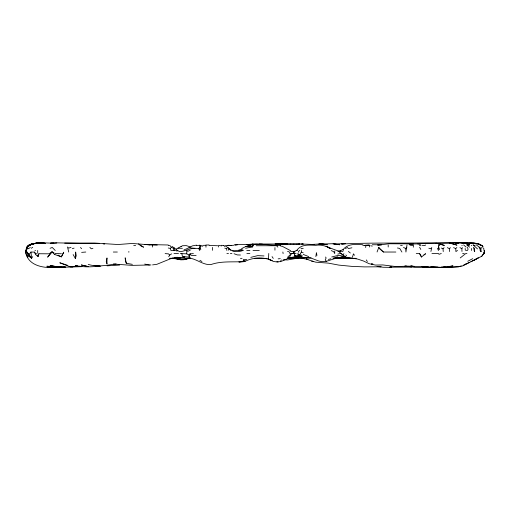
<?xml version="1.0" encoding="UTF-8"?>
<svg xmlns="http://www.w3.org/2000/svg" width="510" height="510" viewBox="0 0 510 510"><rect width="100%" height="100%" fill="white"/><g stroke="black" fill="none" stroke-linecap="round" stroke-linejoin="round"><path stroke-width="0.76" d="M37.695 252.775L37.702 250.467M205.963 247.203L205.976 245.278L202.795 245.367M278.135 262.121L273.443 261.452L268.502 259.144L268.77 253.457M75.378 258.576L75.665 252.023L76.226 255.682L75.378 258.576L73.134 254.547M406.903 247.21L405.648 248.51L405.928 252.036L406.999 244.921M196.516 245.578L199.869 245.227L199.729 250.557L198.734 248.587L188.904 247.803L183.957 249.925M439.741 245.794L438.511 244.864L438.434 250.557L437.516 248.249M413.304 247.21L413.438 244.94L412.603 245.501L409.983 245.208M171.915 246.336L174.267 247.924L174.108 250.467L170.888 250.467L170.385 248.466L171.284 247.356L170.085 245.635L168.262 245.412M61.474 266.985C48.45 268.604 28.675 268.266 25.5 252.016L27.508 246.4L29.912 245.144L28.719 245.871M365.657 247.535L365.887 245.291L369.457 245.183L369.54 247.025M481.797 256.211L484.156 252.954L484.494 250.467L484.168 252.96L481.797 256.211L462.768 265.876L458.643 266.762L442.948 267.367L408.414 266.144L395.856 266.571L382.857 264.945L375.456 265.066L369.176 263.727L363.56 261.037L357.536 259.042L345.589 257.263L340.922 255.669L337.779 255.484L331.717 256.97M484.5 250.467L484.168 252.96L484.5 250.467L484.162 252.96L483.378 254.528M315.856 256.632L316.429 252.609L316.933 255.504M25.513 251.902L27.508 246.4L25.774 251.915L26.501 247.324L28.031 245.329L31.703 243.825L37.982 242.97L45.046 243.295M25.838 252.036L27.004 252.048L28.05 255.739L27.712 257.378L25.5 252.016M430.905 251.449L431.779 247.56L430.612 248.765L428.821 248.217M181.853 253.604L182.408 256.46L189.178 257.155L190.09 253.84L193.373 253.604M54.028 252.922L52.033 251.844L48.966 253.814L38.9 253.738L38.129 256.517L35.579 254.541L34.45 252.106L30.957 252.042L28.796 254.719L31.607 258.258L32.716 256.626M25.774 251.915L27.387 246.368M352.467 257.11L353.462 253.84L354.495 255.28M26.074 251.341L27.75 246.464L30.135 244.832M189.376 258.034C196.815 259.086 203.133 265.111 210.764 264.626C221.117 260.916 232.139 262.229 242.881 261.649L243.525 259.864L246.744 259.418M377.068 251.985L378.764 247.484L383.437 252.029L395.856 252.036M56.814 242.996C47.213 243.825 36.159 240.605 27.75 246.464L25.608 252.036L27.706 246.464L31.703 244.06L37.982 242.932L45.046 243.429L37.982 242.913L31.703 243.92L37.982 242.97L31.703 244.073L27.75 246.464L25.538 252.048L27.75 246.464L31.703 244.073L37.982 242.932L31.703 244.06M25.538 252.048L27.75 246.464M461.977 251.43L461.881 248.74L462.36 247.548M294.423 253.604L294.55 255.37L297.069 255.803L298.178 255.433L301.69 256.932L302.232 255.65M480.037 250.467L481.058 251.628L480.924 248.408L481.395 247.35M241.587 248.612L245.884 246.489L252.584 246.821L253.317 245.297L252.463 245.858L252.584 246.821L245.603 248.274M168.714 256.772L169.69 255.083L171.602 253.865M256.16 245.731L276.649 245.743L276.949 245.259L280.29 245.578M281.335 259.941L280.277 261.655L276.834 261.751M228.187 247.771L229.417 248.988L228.633 250.206L228.187 247.771L225.56 246.049M38.9 253.738L38.135 254.866L38.129 256.517L37.211 255.414M52.033 251.844L47.698 257.046L52.033 251.844L54.462 254.407L61.366 256.874L63.705 252.259L61.366 256.874L58.032 255.076M198.734 248.587L201.055 245.794L202.795 246.247M443.247 251.57L443.024 248.803L444.089 247.681M189.178 257.155L188.949 255.038L190.09 253.84L191.04 255.344L196.146 255.478M54.462 254.407L55.405 253.457L61.436 253.776M449.539 251.532L449.38 248.682L450.426 247.669M457.521 250.467L455.902 251.564L455.742 248.587L456.845 247.528M342.331 251.742L343.53 250.601M287.882 256.9L291.529 253.604L288.953 258.022L280.57 261.706M301.55 250.467L301.557 252.201L300.339 253.298L301.69 256.932L297.789 253.451L298.178 255.433M294.946 251.793L292.848 253.604L293.868 251.653L297.241 250.136L296.68 250.633C300.894 243.907 308.996 245.138 315.805 245.329C324.379 243.793 331.385 249.428 339.348 251.118L343.44 249.409L343.039 249.67C347.743 243.563 356.025 244.099 362.897 244.762M224.77 248.109L226.536 248.682L227.23 248.089M30.632 244.698L31.703 243.825L37.982 243.015L31.703 243.825M416.262 253.604L419.328 253.413L421.464 257.027L425.614 253.719L423.906 254.847M299.778 250.467L298.42 251.519L298.42 252.297M480.758 245.641L481.058 245.412C475.639 241.746 468.684 242.983 462.57 243.404M341.617 251.239L339.392 252.201L342.733 254.63L343.944 253.75M460.25 257.926L465.56 253.687L466.937 253.323M181.114 246.63L182.363 245.75L186.246 245.622L190.236 246.878M31.282 248.274L32.716 247.267M30.319 247.465L28.464 248.746L27.84 247.949M471.342 245.641L471.737 245.367M461.824 245.724L462.2 245.469M243.238 261.356L238.897 262L244.519 261.611C252.973 257.282 263.44 256.626 272.136 260.693L268.502 259.144M176.281 249.001L181.114 246.438M465.598 264.186L466.899 263.421M474.408 260.132L478.272 257.862L470.928 261.719M475.263 245.17L474.67 245.501L473.038 244.845L477.481 248.893M188.904 247.803L192.346 245.884L196.516 245.112M425.703 245.01L424.671 245.559L422.248 245.335M467.766 261.273L472.789 258.64M345.359 248.542L347.444 247.503L348.451 248.555L351.906 247.79M465.362 264.256L469.531 262.35M404.774 265.99L414.694 267.367L449.227 267.444L450.451 266.889M194.941 248.376C189.694 248.255 185.053 251.22 179.947 251.723L177.767 250.678L176.779 251.073L175.72 250.206L174.108 250.467L173.527 248.332L171.284 247.356M463.156 265.283L464.948 264.569M190.058 257.945L188.898 258.398L189.949 257.824C183.791 261.203 176.377 258.334 169.824 258.289M190.192 250.346L187.629 251.315L186.685 250.174L186.787 253.84L188.949 255.038M50.082 248.287L52.281 247.471L55.246 250.467M276.949 245.259C266.704 245.004 255.708 242.894 245.884 246.489L249.881 246.056L252.584 246.821M441.297 253.483L439.097 254.292L438.128 253.387L431.944 253.527M340.272 257.83L335.841 258.27L325.571 261.592L321.236 261.566L318.699 260.986L311.368 258.2L295.354 256.568L288.953 258.022L300.894 256.951M303.246 248.293L301.633 248.835L300.964 248.16M71.011 247.356L68.703 248.121L67.498 246.961L68.729 252.023M72.312 248.682L74.084 248.115M365.887 245.291L362.897 245.444M337.779 256.791L332.903 258.168M232.617 250.99L238.788 250.238L242.377 249.109M461.257 265.927L458.643 266.73L449.227 267.444M92.916 248.293L91.258 248.797L89.887 247.401M469.627 245.1L468.575 245.412L466.701 244.8L469.653 247.203M250.786 257.359L257.728 255.631L264.008 255.95M328.363 259.424L330.811 258.819M221.627 245.31L223.986 245.488M430.58 266.966L437.924 267.042M337.779 254.088L340.865 253.413L345.589 257.263L342.733 254.63M435.412 243.544L458.643 243.06L455.506 243.142M391.788 266.947L389.576 267.367L383.303 267.259L377.024 266.532L380.944 266.647M234.989 245.093C239.949 244.194 245.151 244.169 250.104 245.106M35.254 253.763L37.217 253.738M98.997 265.978C91.182 267.214 82.996 267.157 75.225 265.576L77.437 265.684M391.055 266.934L389.576 267.189L411.557 267.132L405.59 266.029M337.779 251.494L340.629 251.003M341.706 244.035C370.145 242.537 398.737 243.397 427.252 242.862C440.583 242.951 453.964 241.899 467.275 243.028M377.445 245.074L389.576 243.761L413.125 243.876L409.198 244.054M31.703 244.143L37.982 243.206L45.046 243.346M417.875 244.041L420.973 243.582L436.668 243.276L444.267 245.355L436.668 243.276M445.262 267.023L442.948 267.367L446.084 267.316L452.988 265.876L447.582 266.679M80.287 266.233L70.157 266.928M233.612 245.31L225.554 245.552M341.706 244.08L345.627 243.627L333.075 243.997M116.121 263.912C106.851 265.168 97.429 267.412 88.224 264.39M419.424 244.016L420.973 243.844L409.198 244.041M278.135 258.863L280.296 258.627M312.668 244.392L322.084 243.856L327.312 244.755L322.83 244.124M333.903 258.487L340.929 257.773M322.084 244.022L333.075 243.716L339.8 244.749L334.566 244.162M466.274 250.467L467.549 250.353L468.053 249.231L467.498 247.12M107.043 265.831L119.601 265.066M81.645 252.373L85.782 252.036M296.973 244.041L303.246 244.016L301.678 244.073M441.379 266.991L444.516 266.959M364.408 245.393L369.176 245.017M378.146 245.074L381.729 244.794L372.313 244.736M152.566 264.888L156.831 264.327L172.558 257.945L184.76 257.18M287.551 244.016L274.998 243.958L293.83 244.073M290.694 244.029L296.973 244.073M293.83 244.029L300.109 244.048L298.541 244.041M301.678 244.016L314.236 244.507M455.506 243.009L471.202 243.442L462.57 243.461M335.841 258.27L348.77 257.442L340.922 256.798M65.267 266.966L47.398 267.061L65.446 266.985M69.819 266.679L72.853 266.494L69.819 266.622M259.297 243.997L290.694 244.054M240.465 258.417L242.072 258.328M149.424 244.966L157.271 245.061M96.058 266.418L100.763 266.233M234.186 244.864L237.322 244.749M380.944 266.794L364.465 266.889L351.906 266.379L338.78 265.098L328.363 263.128L315.805 262.178L311.795 261.037L313.363 261.694M205.932 245.042L209.068 244.947M343.275 257.588L348.77 257.442M81.931 266.66L59.957 267.336L46.792 266.258L48.38 266.226M53.677 243.066L50.535 243.136L56.814 242.849L85.852 243.519M242.881 261.649L244.519 261.611M174.541 257.372L177.678 257.301M183.173 257.18L184.741 257.148M227.906 245.476L231.094 245.412L227.906 245.265M150.992 264.951L132.16 265.372L113.245 264.021M287.659 258.181L311.106 257.805M64.662 243.111L94.484 243.028L118.033 244.526L132.16 243.455L149.424 244.819L144.712 244.5L168.262 244.985M175.969 257.869L180.61 257.811M292.262 257.518L298.541 257.442L287.583 258.06L298.541 256.963L295.354 256.568L294.55 255.37M462.57 243.015L471.202 242.919L475.906 243.385L479.049 244.456M169.741 258.328L190.357 258.175M287.615 258.175L291.522 258.137M94.044 265.582L99.087 265.57M34.973 250.467L35.579 250.467M246.744 250.467L249.881 250.467M253.017 250.467L259.297 250.467M113.322 252.036L117.332 252.036M174.025 253.604L178.5 253.604M180.279 253.604L186.787 253.84M226.899 253.604L228.474 253.604M230.361 253.604L231.929 253.604M296.125 253.604L289.96 253.604L289.336 251.953L287.551 251.347M335.197 258.085L356.254 258.334M254.311 258.315L267.304 258.372M461.856 242.613L457.075 242.562M238.788 250.238L243.493 250.282C238.788 252.233 233.44 252.252 229.36 248.944M343.67 258.168L352.837 258.251M178.124 248.255L182.389 248.306M372.912 263.995L371.337 263.976L372.6 264.154M442.948 267.087L449.227 267.163L444.516 266.998M217.687 245.75L209.068 245.393M246.865 253.553L249.881 253.604M45.046 243.219L38.766 243.091L44.255 243.499M335.268 258.034L343.051 258.219M335.197 258.06L342.95 258.258M240.465 255.019L237.322 254.923L234.058 253.731M296.705 258.041L298.006 258.092L287.551 259.953L283.158 259.781M296.928 258.047L301.512 258.245L307.957 259.405L306.325 259.023L312.42 261.279M85.068 243.538L81.931 243.378L99.195 243.531M290.509 251.481L294.034 251.691M427.252 266.755L423.733 266.571L428.298 266.838M431.173 266.991L436.668 267.323M165.119 253.604L168.491 253.865L169.69 255.083M221.627 245.916L218.637 245.316L218.637 247.018M133.728 245.457L135.628 245.635M262.44 244.124L256.16 243.831L246.744 244.545L249.881 245.08M462.627 253.508L464.253 253.687M103.122 243.882L104.69 244.054M177.021 258.799L182.389 259.488L187.068 258.78L183.957 259.724L180.814 259.845L176.25 258.78M400.567 245.431L402.313 245.673M419.405 245.488L421.011 245.737M410.888 265.952L414.694 266.539L410.888 265.971M126.301 263.281L125.18 257.811L125.454 260.808L126.301 263.281L132.383 264.346M370.687 245.775L372.313 246.075M56.91 266.762L50.05 265.468L59.957 267.336L58.433 267.049M144.687 264.078L149.424 265.009M397.43 247.981L399.712 248.44L401.918 252.036M168.262 248L170.385 248.466M67.282 265.194L59.804 262.784L69.373 266.481L72.509 266.883L71.017 266.398M303.246 254.413L308.741 256.626M301.557 252.201L303.246 252.845M421.974 266.571L424.11 267.431M281.858 246.081L290.694 250.741M453.581 247.624L455.742 248.587M441.379 248.07L443.024 248.803M331.239 250.582L333.738 251.704L334.726 253.578L334.726 251.035M199.869 245.227L201.055 245.794M140.008 245.444L143.59 247.197L138.439 243.946M403.499 247.407L405.648 248.51M481.058 245.412L477.481 243.576C479.132 242.837 485.705 249.103 481.478 245.131L483.034 246.681M447.334 247.624L449.38 248.682M459.943 247.605L461.881 248.74M199.875 260.323L201.928 261.534M243.525 259.864L245.412 261.031M174.267 247.924L177.767 250.678M476.136 244.768L480.924 248.408M280.194 245.603L281.252 246.349M28.05 255.739L31.607 258.258L30.957 252.042M348.343 251.436L350.338 252.998M383.437 252.029L379.931 249.09L378.764 247.484M463.59 244.908L466.083 247.082M419.328 253.413L420.329 254.331L421.464 257.027M229.417 248.988L230.89 250.397M223.833 245.527L224.833 246.496M299.121 254.394L301.69 256.932M80.484 247.509L81.613 248.676M482.74 247.522L483.856 248.701L483.913 250.467M276.649 245.743L277.873 247.133M345.863 254.962L346.602 255.816M34.45 252.106L35.368 253.209M326.425 261.388L325.233 259.902L326.139 257.913L325.507 257.014M31.607 258.258L27.004 252.048L28.796 254.719M272.066 256.619L273.258 258.411M366.314 259.909L367.34 261.496M419.622 247.261L420.807 249.447M474.109 250.467L474.663 251.577L474.581 248.453L473.407 247.375L474.663 251.577M479.107 247.152L481.058 251.628M199.894 247.191L200.825 249.569M438.625 247.018L439.607 249.569M294.888 255.089L295.354 256.568M226.536 248.682L226.893 250.467M282.865 252.016L283.107 253.604M471.463 248.472L471.635 250.467M465.171 248.466L465.337 250.467M388.199 245.08L388.199 247.018M274.941 247.624L274.941 250.187M212.389 247.42L212.389 250.308M152.566 245.17L152.566 247.05M128.851 251.462L128.851 252.259M106.992 258.085L106.265 261.413L106.992 263.925L106.992 258.085M253.017 244.048L250.958 244.57L253.017 244.105M468.059 243.455L464.922 243.531L468.059 243.448M474.338 243.295L472.77 243.334L474.338 243.295M474.338 243.506L472.77 243.519L474.338 243.506M322.084 244.207L318.948 243.99L322.084 244.207M464.922 243.27L461.786 242.938L469.633 244.303L464.922 243.27M88.211 266.583L81.358 264.983L88.211 266.583M453.932 244.137L449.227 242.964L456.966 245.163L453.932 244.137M328.363 247.337L326.062 246.273L330.333 248.657L328.363 247.337"/></g></svg>
